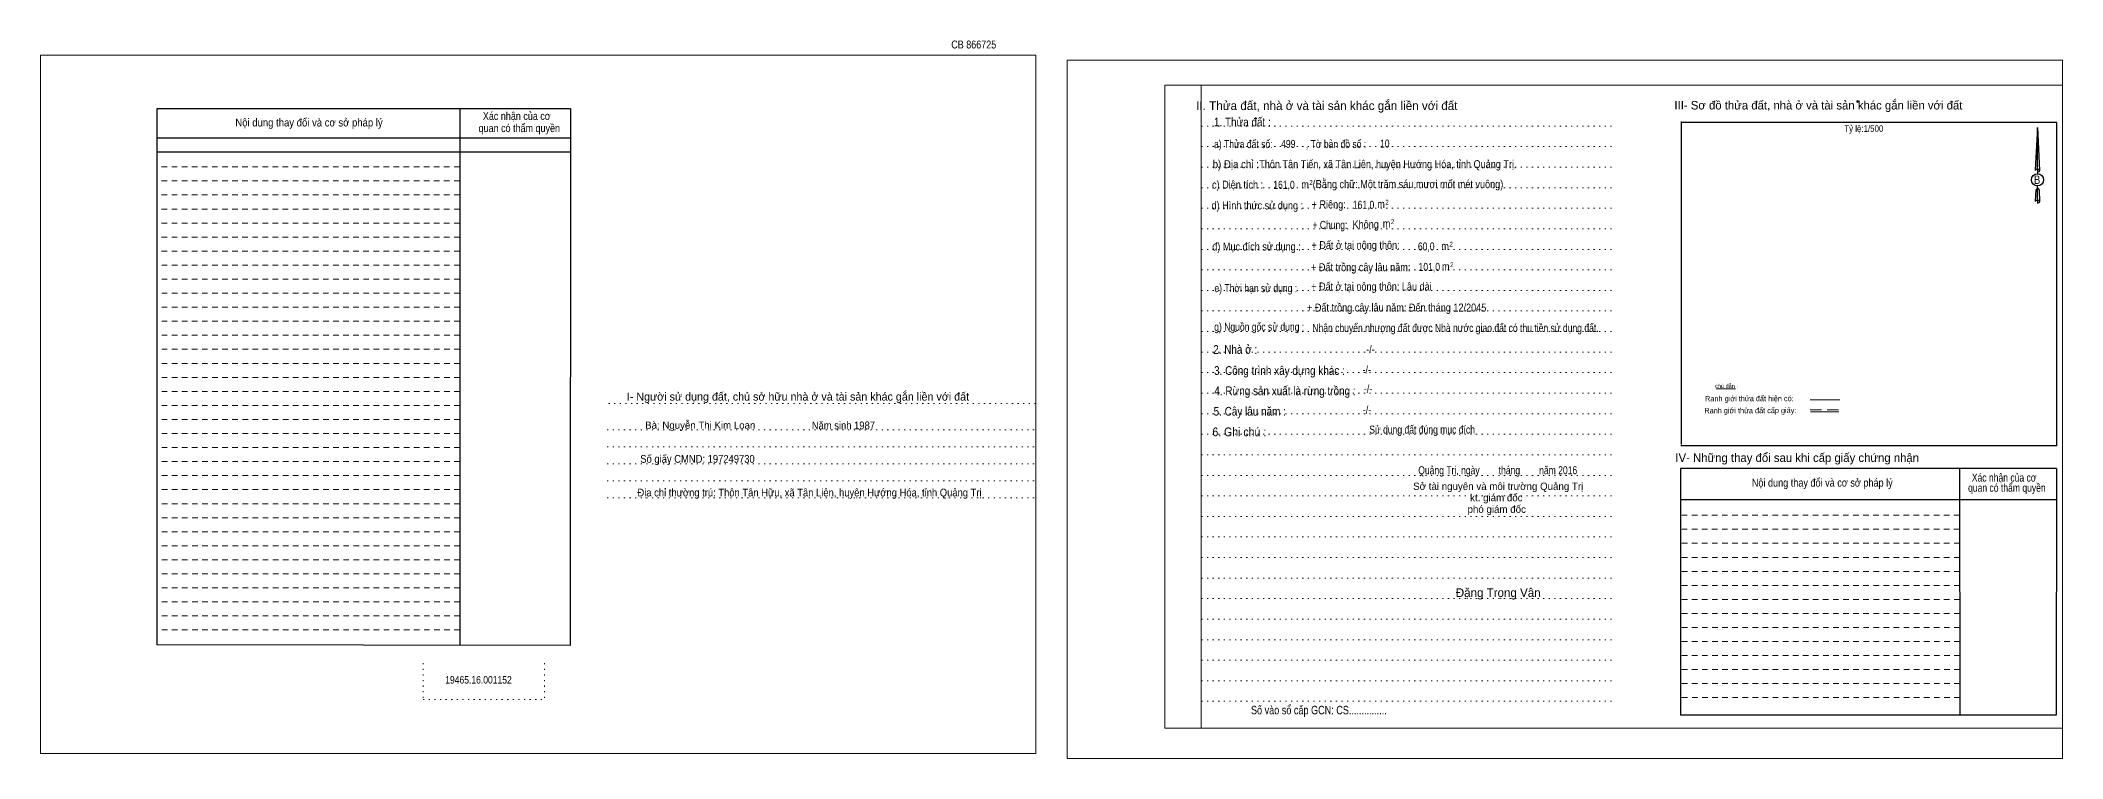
# Model space of a CAD drawing. Header units: metres. Extents: x 548654 to 549528, y 1838772 to 1839067.
# Drawn here: x 548653.9 to 549070.8, y 1838837.4 to 1838985.4 of the extents above; entities that cross this region are included whole.
import ezdxf
from ezdxf.enums import TextEntityAlignment as Align

# ---------------------------------------------------------------- set-up
doc = ezdxf.new("R2010")
doc.units = ezdxf.units.M
doc.header["$LTSCALE"] = 0.77
doc.header["$PDMODE"] = 32
doc.header["$PDSIZE"] = 0.385
for name, pattern in [('DOTTED', [1.5, 0.3, -1.2]), ('MEDIUM_DASHED', [4.5, 3, -1.5]), ('SHORT_DASHED', [2.7, 1.5, -1.2])]:
    doc.linetypes.add(name, pattern=pattern)
for name, color, linetype, lineweight in [('1', 7, 'DOTTED', 13), ('10', 7, 'Continuous', 13), ('18', 7, 'Continuous', 25), ('2', 7, 'SHORT_DASHED', 13), ('28', 7, 'Continuous', 13), ('55', 7, 'Continuous', 13)]:
    doc.layers.add(name, color=color, linetype=linetype, lineweight=lineweight)
doc.layers.add('40', color=7, linetype='Continuous')

msp = doc.modelspace()

# ---------------------------------------------------------------- linework, layer by layer
at = {"layer": '1', "linetype": 'Continuous'}
for p, q in [((548885.67, 1838976.17), (549070.77, 1838976.17)), ((548885.67, 1838976.17), (548885.67, 1838843.67)), ((549070.77, 1838976.17), (549070.77, 1838842.56)), ((548885.67, 1838843.67), (549070.77, 1838843.67))]:
    msp.add_line(p, q, dxfattribs=at)
at = {"layer": '1'}
for p, q in [((548893.17, 1838976.17), (548893.17, 1838843.67)), ((548893.17, 1838976.17), (548893.17, 1838843.67)), ((548893.24, 1838967.77), (548977.78, 1838967.77)), ((548893.24, 1838963.53), (548977.78, 1838963.53)), ((548893.24, 1838959.3), (548977.78, 1838959.3)), ((548893.24, 1838955.07), (548977.78, 1838955.07)), ((548893.24, 1838950.83), (548977.78, 1838950.83)), ((548893.24, 1838946.59), (548977.78, 1838946.59)), ((548893.24, 1838942.35), (548977.78, 1838942.35)), ((548893.24, 1838938.13), (548977.78, 1838938.13)), ((548893.24, 1838933.88), (548977.78, 1838933.88)), ((548893.24, 1838929.65), (548977.78, 1838929.65)), ((548893.24, 1838925.41), (548977.78, 1838925.41)), ((548893.24, 1838921.18), (548977.78, 1838921.18)), ((548893.24, 1838916.94), (548977.78, 1838916.94)), ((548893.24, 1838912.71), (548977.78, 1838912.71)), ((548771.02, 1838910.56), (548859.08, 1838910.56)), ((548893.24, 1838908.47), (548977.78, 1838908.47)), ((548770.73, 1838905.15), (548858.78, 1838905.15)), ((548893.24, 1838904.23), (548977.78, 1838904.23)), ((548770.73, 1838901.65), (548858.78, 1838901.65)), ((548893.24, 1838899.99), (548977.78, 1838899.99)), ((548770.73, 1838898.15), (548858.78, 1838898.15)), ((548893.24, 1838895.76), (548977.78, 1838895.76)), ((548770.73, 1838894.66), (548858.78, 1838894.66)), ((548770.73, 1838891.15), (548858.78, 1838891.15)), ((548893.24, 1838891.53), (548977.78, 1838891.53)), ((548893.24, 1838887.29), (548977.78, 1838887.29)), ((548893.24, 1838883.05), (548977.78, 1838883.05)), ((548893.24, 1838878.82), (548977.78, 1838878.82)), ((548893.24, 1838874.59), (548977.78, 1838874.59)), ((548893.24, 1838870.35), (548977.78, 1838870.35)), ((548893.24, 1838866.11), (548977.78, 1838866.11)), ((548893.24, 1838861.87), (548977.78, 1838861.87)), ((548732.8, 1838857.03), (548732.8, 1838849.52)), ((548757.78, 1838857.03), (548757.78, 1838849.52)), ((548893.24, 1838857.65), (548977.78, 1838857.65)), ((548732.8, 1838849.52), (548757.78, 1838849.52)), ((548893.24, 1838853.41), (548977.78, 1838853.41)), ((548893.24, 1838849.17), (548977.78, 1838849.17))]:
    msp.add_line(p, q, dxfattribs=at)
at = {"layer": '1', "linetype": 'Continuous'}
for points in [[(548653.89, 1838838.38), (548859.09, 1838838.38), (548859.09, 1838982.38), (548653.89, 1838982.38)], [(548653.89, 1838982.38), (548859.09, 1838982.38), (548859.09, 1838838.38), (548653.89, 1838838.38)], [(548653.89, 1838838.38), (548859.09, 1838838.38), (548859.09, 1838982.38), (548653.89, 1838982.38)], [(548865.57, 1838837.37), (549070.77, 1838837.37), (549070.77, 1838981.37), (548865.57, 1838981.37)], [(548893.17, 1838976.17), (549070.77, 1838976.17), (549070.77, 1838843.67), (548893.17, 1838843.67)]]:
    msp.add_lwpolyline(points, close=True, dxfattribs=at)
at = {"layer": '18'}
for p, q in [((549065.58, 1838967.47), (549066.05, 1838958.63)), ((549065.58, 1838967.47), (549066.05, 1838958.63)), ((549065.58, 1838967.47), (549066.05, 1838958.63)), ((549065.2, 1838960.01), (549065.12, 1838958.65)), ((549065.58, 1838958.93), (549065.58, 1838958.59)), ((549065.58, 1838958.59), (549065.58, 1838958.33)), ((549065.58, 1838958.33), (549065.58, 1838957.99)), ((549065.58, 1838958.33), (549065.58, 1838957.99)), ((549065.58, 1838958.33), (549065.58, 1838957.99)), ((549066.05, 1838958.63), (549066.05, 1838958.65)), ((549065.58, 1838955.01), (549065.58, 1838955.41)), ((549065.58, 1838955.01), (549065.58, 1838955.41)), ((549065.58, 1838955.01), (549065.58, 1838955.41)), ((549065.58, 1838955.01), (549065.94, 1838954.53)), ((549065.58, 1838955.01), (549065.94, 1838954.53)), ((549065.58, 1838955.01), (549065.94, 1838954.53)), ((549065.94, 1838954.53), (549066.05, 1838952.21)), ((549065.94, 1838954.53), (549066.05, 1838952.21)), ((549065.94, 1838954.53), (549066.05, 1838952.21)), ((549065.58, 1838952.51), (549065.58, 1838952.17)), ((549065.58, 1838952.17), (549065.58, 1838951.91)), ((549066.05, 1838952.21), (549066.05, 1838952.23))]:
    msp.add_line(p, q, dxfattribs=at)
for points in [[(549065.58, 1838958.93), (549065.58, 1838967.47), (549065.2, 1838960.01)], [(549065.58, 1838952.51), (549065.58, 1838955.01), (549065.26, 1838954.53), (549065.2, 1838953.59), (549065.12, 1838952.23)]]:
    msp.add_lwpolyline(points, dxfattribs=at)
msp.add_ellipse((549065.5986, 1838956.6747), major_axis=(0, 1.258), ratio=0.983453, dxfattribs=at)
for centre, start_param, end_param in [((549065.599, 1838958.6132), 1.57079633, 3.07445202), ((549065.599, 1838958.6132), 0.06714063, 1.57079633), ((549065.599, 1838958.6132), 4.71238898, 6.28318531), ((549065.599, 1838952.1927), 2.49106941, 3.07427841), ((549065.599, 1838952.1927), 1.57079633, 2.49106941), ((549065.599, 1838952.1927), 0.06714063, 1.57079633), ((549065.599, 1838952.1927), 4.71238898, 6.28318531)]:
    msp.add_ellipse(centre, major_axis=(0.4535, 0), ratio=0.655448, start_param=start_param, end_param=end_param, dxfattribs=at)
at = {"layer": '2', "linetype": 'Continuous', "lineweight": 25}
for p, q in [((548763.16, 1838971.33), (548677.89, 1838971.33)), ((548677.89, 1838971.33), (548677.89, 1838860.81)), ((548740.32, 1838971.33), (548740.35, 1838860.73)), ((548763.16, 1838965.3), (548678, 1838965.3)), ((548763.16, 1838962.41), (548678, 1838962.41))]:
    msp.add_line(p, q, dxfattribs=at)
at = {"layer": '2'}
for p, q in [((548740.32, 1838959.35), (548677.88, 1838959.35)), ((548740.32, 1838956.45), (548677.88, 1838956.45)), ((548740.32, 1838956.45), (548677.89, 1838956.45)), ((548740.32, 1838953.56), (548677.89, 1838953.56)), ((548740.32, 1838950.67), (548677.89, 1838950.67)), ((548740.32, 1838947.77), (548677.89, 1838947.77)), ((548740.32, 1838944.88), (548677.89, 1838944.88)), ((548740.32, 1838941.99), (548677.89, 1838941.99)), ((548740.33, 1838939.09), (548677.89, 1838939.09)), ((548740.33, 1838936.21), (548677.89, 1838936.21)), ((548740.33, 1838933.31), (548677.89, 1838933.31)), ((548740.34, 1838930.42), (548677.89, 1838930.42)), ((548740.34, 1838927.53), (548677.89, 1838927.53)), ((548740.34, 1838924.63), (548677.89, 1838924.63)), ((548740.34, 1838921.74), (548677.89, 1838921.74)), ((548740.34, 1838918.85), (548677.89, 1838918.85)), ((548740.34, 1838915.95), (548677.89, 1838915.95)), ((548740.34, 1838913.07), (548677.89, 1838913.07)), ((548740.34, 1838910.17), (548677.89, 1838910.17)), ((548740.34, 1838907.28), (548677.89, 1838907.28)), ((548740.34, 1838904.39), (548677.89, 1838904.39)), ((548740.34, 1838901.49), (548677.89, 1838901.49)), ((548740.35, 1838898.6), (548677.89, 1838898.6)), ((548740.35, 1838895.71), (548677.89, 1838895.71)), ((548740.35, 1838892.81), (548677.89, 1838892.81)), ((548740.35, 1838889.92), (548677.89, 1838889.92)), ((548740.36, 1838887.03), (548677.89, 1838887.03)), ((548740.36, 1838884.13), (548677.89, 1838884.13)), ((549049.54, 1838884.63), (548991.98, 1838884.63)), ((548740.36, 1838881.25), (548677.89, 1838881.25)), ((549049.55, 1838881.75), (548991.98, 1838881.75)), ((549049.55, 1838878.85), (548991.98, 1838878.85)), ((548740.36, 1838878.35), (548677.89, 1838878.35)), ((548740.36, 1838875.46), (548677.89, 1838875.46)), ((549049.56, 1838875.96), (548991.98, 1838875.96)), ((548740.36, 1838872.57), (548677.89, 1838872.57)), ((549049.56, 1838873.07), (548991.98, 1838873.07)), ((548740.36, 1838869.67), (548677.89, 1838869.67)), ((548740.36, 1838866.78), (548677.89, 1838866.78)), ((549049.56, 1838870.17), (548991.98, 1838870.17)), ((549049.56, 1838867.28), (548991.98, 1838867.28)), ((548740.36, 1838863.89), (548677.89, 1838863.89)), ((549049.57, 1838864.39), (548991.98, 1838864.39)), ((549049.58, 1838861.49), (548991.98, 1838861.49)), ((549049.58, 1838858.61), (548991.98, 1838858.61)), ((549049.58, 1838855.71), (548991.98, 1838855.71)), ((549049.58, 1838852.82), (548991.98, 1838852.82)), ((549049.59, 1838849.93), (548991.98, 1838849.93))]:
    msp.add_line(p, q, dxfattribs=at)
at = {"layer": '2', "linetype": 'Continuous', "lineweight": 25}
msp.add_lwpolyline([(548763.16, 1838971.33), (548763.11, 1838860.7), (548677.89, 1838860.81)], dxfattribs=at)
at = {"layer": '28', "lineweight": 25}
for p, q in [((548992.11, 1838968.73), (548992.11, 1838902.09)), ((549069.56, 1838901.87), (548992.04, 1838901.87)), ((549049.54, 1838897.17), (549049.59, 1838846.29)), ((549069.49, 1838897.17), (549069.46, 1838846.29)), ((549069.48, 1838890.71), (548991.98, 1838890.71)), ((549069.46, 1838846.29), (548991.98, 1838846.29))]:
    msp.add_line(p, q, dxfattribs=at)
at = {"layer": '28', "linetype": 'SHORT_DASHED'}
msp.add_line((549049.54, 1838887.53), (548991.98, 1838887.53), dxfattribs=at)
at = {"layer": '28', "lineweight": 25}
for points in [[(549069.56, 1838901.87), (549069.56, 1838968.51), (548992.04, 1838968.51)], [(549069.49, 1838897.17), (548991.98, 1838897.17), (548991.98, 1838846.29)]]:
    msp.add_lwpolyline(points, dxfattribs=at)
at = {"layer": '28'}
msp.add_point((549028.52, 1838972.83), dxfattribs=at)
at = {"layer": '55'}
for p, q in [((548999.33, 1838913.58), (549003.37, 1838913.63)), ((549018.72, 1838911.31), (549024.82, 1838911.31)), ((549018.78, 1838908.83), (549024.63, 1838908.83)), ((549018.78, 1838908.83), (549024.63, 1838908.83))]:
    msp.add_line(p, q, dxfattribs=at)
at = {"layer": '55', "linetype": 'MEDIUM_DASHED'}
msp.add_line((549018.77, 1838909.27), (549024.77, 1838909.27), dxfattribs=at)

# ---------------------------------------------------------------- texts
at = {"layer": '10', "width": 0.8}
msp.add_text('Sử dụng đất đúng mục đích', height=1.65, dxfattribs=at).set_placement((548938.735, 1838904.37), align=Align.CENTER)
at = {"layer": '18'}
for s, height, p in [('II. Thửa đất, nhà ở và tài sản khác gắn liền với đất', 1.8, (548919.09, 1838971.08)), ('Sở tài nguyên và môi trường Quảng Trị', 1.5, (548954.43, 1838892.75)), ('kt. giám đốc', 1.5, (548954.04, 1838890.42)), ('phó giám đốc', 1.5, (548954.12, 1838888.02)), ('Đặng Trọng Vân', 1.782, (548954.425, 1838870.69))]:
    msp.add_text(s, height=height, dxfattribs=at).set_placement(p, align=Align.CENTER)
for s, height, width, p in [('1. Thửa đất :', 1.8, 0.85, (548901.675, 1838967.71)), ('a) Thửa đất số:              , Tờ bản đồ số : ', 1.65, 0.8, (548911.77, 1838963.23)), ('499', 1.65, 0.8, (548911.145, 1838963.27)), ('10', 1.65, 0.8, (548931.045, 1838963.34)), ('b) Địa chỉ : ', 1.65, 0.9, (548900.58, 1838959.09)), (' Thôn Tân Tiến, xã Tân Liên, huyện Hướng Hóa, tỉnh Quảng Trị.', 1.65, 0.85, (548931.415, 1838959.09)), ('c) Diện tích :                                                   ', 1.65, 0.85, (548913.975, 1838954.87)), ('161,0', 1.65, 0.8, (548910.265, 1838954.83)), (' m', 1.65, 0.85, (548914.345, 1838954.91)), ('2', 1, 0.75, (548915.835, 1838955.62)), ('(Bằng chữ: Một trăm sáu mươi mốt mét vuông)', 1.65, 0.85, (548935.825, 1838954.99)), ('B', 1.728, 0.85, (549065.525, 1838955.85)), ('d) Hình thức sử dụng :', 1.65, 0.85, (548904.765, 1838950.58)), ('+ Riêng: ', 1.65, 0.85, (548919.735, 1838950.81)), ('161,0', 1.65, 0.8, (548926.665, 1838950.72)), (' m', 1.65, 0.85, (548930.005, 1838950.87)), ('2', 1, 0.75, (548931.515, 1838951.58)), ('       + Chung:', 1.65, 0.8, (548918.015, 1838946.57)), ('Không', 1.65, 0.85, (548927.105, 1838946.69)), (' m', 1.65, 0.85, (548931.155, 1838946.85)), ('2', 1, 0.75, (548932.665, 1838947.57)), ('đ) Mục đích sử dụng :', 1.65, 0.85, (548904.595, 1838942.11)), ('+ Đất ở tại nông thôn:', 1.65, 0.85, (548925.015, 1838942.41)), ('60,0', 1.65, 0.8, (548939.585, 1838942.13)), (' m', 1.65, 0.85, (548943.215, 1838942.21)), ('2', 1, 0.75, (548944.725, 1838942.92)), ('+ Đất trồng cây lâu năm:', 1.65, 0.85, (548926.075, 1838937.85)), ('101,0', 1.65, 0.8, (548940.215, 1838937.91)), (' m', 1.65, 0.85, (548943.345, 1838937.99)), ('2', 1, 0.75, (548944.855, 1838938.7)), ('e) Thời hạn sử dụng :', 1.65, 0.8, (548904.45, 1838933.53)), ('+ Đất ở tại nông thôn: Lâu dài', 1.65, 0.85, (548928.29, 1838933.87)), ('+ Đất trồng cây lâu năm: Đến tháng 12/2045', 1.65, 0.85, (548933.485, 1838929.53)), ('g) Nguồn gốc sử dụng :', 1.65, 0.8, (548905.15, 1838925.56)), ('Nhận chuyển nhượng đất được Nhà nước giao đất có thu tiền sử dụng đất.', 1.65, 0.8, (548945.61, 1838925.33)), ('2. Nhà ở :', 1.8, 0.85, (548900.205, 1838920.81)), ('3. Công trình xây dựng khác :', 1.8, 0.85, (548909.32, 1838916.47)), ('4. Rừng sản xuất là rừng trồng :', 1.8, 0.85, (548910.465, 1838912.28)), ('5. Cây lâu năm :', 1.8, 0.85, (548903.2, 1838908.07)), ('6. Ghi chú :', 1.8, 0.9, (548901.045, 1838903.82)), ('Quảng Trị, ngày        tháng        năm 2016', 1.65, 0.8, (548954.325, 1838895.99)), ('19465.16.001152', 1.55, 0.85, (548744.2, 1838852.83)), ('Số vào sổ cấp GCN: CS...............', 1.75, 0.8, (548917.45, 1838846.49))]:
    msp.add_text(s, height=height, dxfattribs=dict(at, width=width)).set_placement(p, align=Align.CENTER)
at = {"layer": '2'}
for s, height, width, p in [('Xác nhận của cơ', 1.63, 0.85, (548752.095, 1838969.03)), ('Xác nhận của cơ', 1.63, 0.85, (548752.095, 1838969.03)), ('Nội dung thay đổi và cơ sở pháp lý', 1.63, 0.9, (548709.26, 1838967.69)), ('Nội dung thay đổi và cơ sở pháp lý', 1.63, 0.9, (548709.26, 1838967.69)), (' quan có thẩm quyền', 1.63, 0.85, (548752.355, 1838966.53)), (' quan có thẩm quyền', 1.63, 0.85, (548752.355, 1838966.53)), ('Tỷ lệ:1/500', 1.35, 0.9, (549029.8, 1838966.58))]:
    msp.add_text(s, height=height, dxfattribs=dict(at, width=width)).set_placement(p, align=Align.CENTER)
at = {"layer": '28'}
for s, height, p in [('III- Sơ đồ thửa đất, nhà ở và tài sản khác gắn liền với đất', 1.75, (549020.44, 1838971.19)), ('I- Người sử dụng đất, chủ sở hữu nhà ở và tài sản khác gắn liền với đất', 1.653, (548810.055, 1838911.17)), ('Bà: Nguyễn Thị Kim Loan', 1.49, (548789.915, 1838905.36)), ('IV- Những thay đổi sau khi cấp giấy chứng nhận', 1.75, (549016.065, 1838898.52))]:
    msp.add_text(s, height=height, dxfattribs=at).set_placement(p, align=Align.CENTER)
for s, height, width, p in [('-/-', 1.65, 0.85, (548928.085, 1838920.91)), ('-/-', 1.65, 0.85, (548927.325, 1838916.73)), ('-/-', 1.65, 0.85, (548927.595, 1838912.78)), ('-/-', 1.65, 0.85, (548927.385, 1838908.45)), ('Năm sinh 1987', 1.61, 0.9, (548819.43, 1838905.25)), ('Số giấy CMND: 197249730', 1.61, 0.9, (548789.345, 1838898.35)), ('Nội dung thay đổi và cơ sở pháp lý', 1.65, 0.85, (549021.23, 1838893.43)), ('Xác nhận của cơ', 1.65, 0.8, (549058.725, 1838894.47)), ('Địa chỉ thường trú: Thôn Tân Hữu, xã Tân Liên, huyện Hướng Hóa, tỉnh Quảng Trị', 1.61, 0.9, (548812.44, 1838891.41)), (' quan có thẩm quyền', 1.65, 0.8, (549059.045, 1838892.38))]:
    msp.add_text(s, height=height, dxfattribs=dict(at, width=width)).set_placement(p, align=Align.CENTER)
at = {"layer": '40', "width": 0.85}
msp.add_text('CB 866725', height=1.63, dxfattribs=at).set_placement((548846.3, 1838983.77), align=Align.CENTER)
at = {"layer": '55', "width": 0.8}
for s, height, p in [('Ranh giới thửa đất hiện có:', 1.129, (549006.2137, 1838911.0275)), ('Ranh giới thửa đất cấp giấy:', 1.124, (549006.4137, 1838908.5682))]:
    msp.add_text(s, height=height, rotation=0.135, dxfattribs=at).set_placement(p, align=Align.CENTER)
at = {"layer": '55'}
msp.add_text('chú dẫn :', height=0.8287, rotation=359.974, dxfattribs=at).set_placement((549001.4948, 1838913.7789), align=Align.CENTER)

doc.saveas('drawing.dxf')
